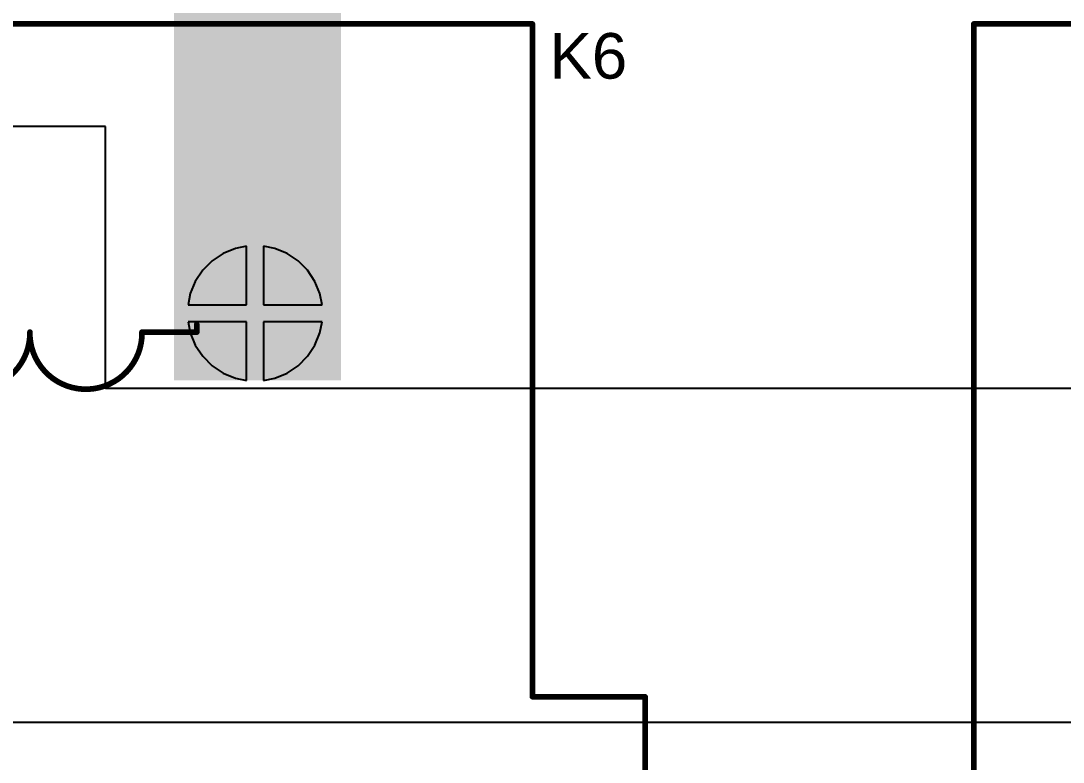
# Model space of a CAD drawing. Header units: millimetres. Extents: x -3 to 175, y -4 to 177.
# Drawn here: x 88.79 to 112.03, y 35.05 to 51.58 of the extents above; entities that cross this region are included whole.
import ezdxf

# ---------------------------------------------------------------- set-up
doc = ezdxf.new("R2010")
doc.units = ezdxf.units.MM
for name, color, linetype in [('BottomLayer', 5, 'Continuous'), ('BottomSolder', 6, 'Continuous'), ('MultiLayer', 9, 'Continuous'), ('PadHoleLayer', 156, 'Continuous'), ('TopLayer', 1, 'Continuous'), ('TopOverlay', 2, 'Continuous'), ('TopSolder', 216, 'Continuous')]:
    doc.layers.add(name, color=color, linetype=linetype)
doc.styles.add('Arial', font='', dxfattribs={"height": 0.2})
doc.styles.get('Arial').set_extended_font_data('Arial')

# ---------------------------------------------------------------- blocks, each defined once
blk = doc.blocks.new('SLA_05VDC_SL_A_2')
at = {"layer": 'BottomLayer'}
h = blk.add_hatch(color=5, dxfattribs=at)
edge = h.paths.add_edge_path()
edge.add_arc((-5.1, -7.6), 1.25, 0, 360)
at = {"layer": 'BottomSolder'}
h = blk.add_hatch(color=6, dxfattribs=at)
edge = h.paths.add_edge_path()
edge.add_arc((-5.1, -7.6), 1.301, 0, 360)
at = {"layer": 'MultiLayer'}
h = blk.add_hatch(color=9, dxfattribs=at)
edge = h.paths.add_edge_path()
edge.add_arc((-5.1, -7.6), 1.25, 0, 360)
at = {"layer": 'PadHoleLayer'}
h = blk.add_hatch(color=156, dxfattribs=at)
edge = h.paths.add_edge_path()
edge.add_arc((-5.1, -7.6), 0.6, 0, 360)
at = {"layer": 'TopLayer'}
h = blk.add_hatch(color=1, dxfattribs=at)
edge = h.paths.add_edge_path()
edge.add_arc((-5.1, -7.6), 1.25, 0, 360)
at = {"layer": 'TopSolder'}
h = blk.add_hatch(color=216, dxfattribs=at)
edge = h.paths.add_edge_path()
edge.add_arc((-5.1, -7.6), 1.301, 0, 360)
at = {"layer": 'TopOverlay', "const_width": 0.127}
for points in [[(-13.8, 17.899), (-13.8, 0.957)], [(-11.285, 0.95), (-13.792, 0.95)], [(-11.285, 0.95), (-11.285, -14.051)], [(-3.8, -7.18), (-3.8, -7.35)], [(-2.578, -7.18), (-3.8, -7.18)], [(8.827, -14.051), (-11.285, -14.051)]]:
    blk.add_lwpolyline(points, dxfattribs=at)
at = {"layer": 'TopOverlay', "const_width": 0.0635}
for points in [[(-13.832, 0.957, 1), (-13.768, 0.957, 1)], [(-13.824, 0.95, 1), (-13.761, 0.95, 1)], [(-11.317, 0.95, 1), (-11.253, 0.95, 1)], [(-11.317, 0.95, 1), (-11.253, 0.95, 1)], [(-3.832, -7.18, 1), (-3.768, -7.18, 1)], [(-3.832, -7.18, 1), (-3.768, -7.18, 1)], [(-2.61, -7.18, 1), (-2.546, -7.18, 1)], [(-2.61, -7.18, 1), (-2.546, -7.18, 1)], [(-0.11, -7.081, 1), (-0.047, -7.081, 1)], [(-0.11, -7.18, 1), (-0.047, -7.18, 1)], [(-3.832, -7.35, 1), (-3.768, -7.35, 1)], [(-11.317, -14.051, 1), (-11.253, -14.051, 1)], [(-11.317, -14.051, 1), (-11.253, -14.051, 1)]]:
    blk.add_lwpolyline(points, format="xyb", close=True, dxfattribs=at)
at = {"layer": 'TopOverlay', "const_width": 0.127}
for points in [[(-2.578, -7.18, -0.978734), (-0.078, -7.081)], [(-0.078, -7.18, -0.978734), (2.421, -7.081)]]:
    blk.add_lwpolyline(points, format="xyb", dxfattribs=at)
blk = doc.blocks.new('SLA_05VDC_SL_A_99')
at = {"layer": 'TopOverlay', "const_width": 0.127}
for points in [[(8.827, 5.123), (8.827, -14.051)], [(8.827, -14.051), (-11.285, -14.051)]]:
    blk.add_lwpolyline(points, dxfattribs=at)
at = {"layer": 'TopOverlay', "const_width": 0.0635}
blk.add_lwpolyline([(8.795, -14.051, 1), (8.859, -14.051, 1)], format="xyb", close=True, dxfattribs=at)
blk.add_lwpolyline([(8.795, -14.051, 1), (8.859, -14.051, 1)], format="xyb", close=True, dxfattribs=at)

msp = doc.modelspace()

# ---------------------------------------------------------------- hatches: boundary and pattern name
at = {"layer": 'TopLayer'}
msp.add_hatch(color=1, dxfattribs=at).paths.add_polyline_path([(92.202, 43.561), (95.926, 43.561), (95.926, 53.442), (92.202, 53.442)])

# ---------------------------------------------------------------- linework, layer by layer
at = {"layer": 'BottomLayer'}
for p, q in [((90.678, 49.225), (54.839, 49.225)), ((90.678, 43.383), (90.678, 49.225)), ((93.573, 46.506), (93.3, 46.392)), ((93.822, 46.555), (93.573, 46.506)), ((93.822, 45.25), (93.822, 46.555)), ((94.451, 46.506), (94.203, 46.555)), ((94.203, 46.555), (94.203, 45.25)), ((94.725, 46.392), (94.451, 46.506)), ((93.3, 46.392), (93.053, 46.228)), ((94.971, 46.228), (94.725, 46.392)), ((93.053, 46.228), (92.844, 46.018)), ((95.18, 46.018), (94.971, 46.228)), ((92.844, 46.018), (92.679, 45.772)), ((95.345, 45.772), (95.18, 46.018)), ((92.679, 45.772), (92.566, 45.498)), ((95.458, 45.498), (95.345, 45.772)), ((92.566, 45.498), (92.517, 45.25)), ((95.508, 45.25), (95.458, 45.498)), ((92.517, 45.25), (93.822, 45.25)), ((94.203, 45.25), (95.508, 45.25)), ((93.822, 44.869), (92.517, 44.869)), ((92.517, 44.869), (92.566, 44.621)), ((93.822, 43.564), (93.822, 44.869)), ((95.508, 44.869), (94.203, 44.869)), ((94.203, 44.869), (94.203, 43.564)), ((95.458, 44.621), (95.508, 44.869)), ((92.566, 44.621), (92.679, 44.347)), ((95.345, 44.347), (95.458, 44.621)), ((92.679, 44.347), (92.844, 44.101)), ((95.18, 44.101), (95.345, 44.347)), ((92.844, 44.101), (93.053, 43.891)), ((94.971, 43.891), (95.18, 44.101)), ((93.053, 43.891), (93.3, 43.727)), ((93.3, 43.727), (93.573, 43.613)), ((94.451, 43.613), (94.725, 43.727)), ((94.725, 43.727), (94.971, 43.891)), ((93.573, 43.613), (93.822, 43.564)), ((94.203, 43.564), (94.451, 43.613)), ((125.959, 43.383), (90.678, 43.383)), ((17.78, 35.941), (135.001, 35.941))]:
    msp.add_line(p, q, dxfattribs=at)
at = {"layer": 'TopLayer'}
msp.add_line((17.78, 35.941), (135.001, 35.941), dxfattribs=at)

# ---------------------------------------------------------------- block references
at = {"rotation": 180}
for name, p in [('SLA_05VDC_SL_A_2', (88.912, 37.46)), ('SLA_05VDC_SL_A_99', (118.869, 37.46))]:
    msp.add_blockref(name, p, dxfattribs=at)

# ---------------------------------------------------------------- texts
at = {"layer": 'TopOverlay', "style": 'Arial'}
msp.add_text('K6', height=1.016, dxfattribs=at).set_placement((100.576, 50.292))

doc.saveas('drawing.dxf')
